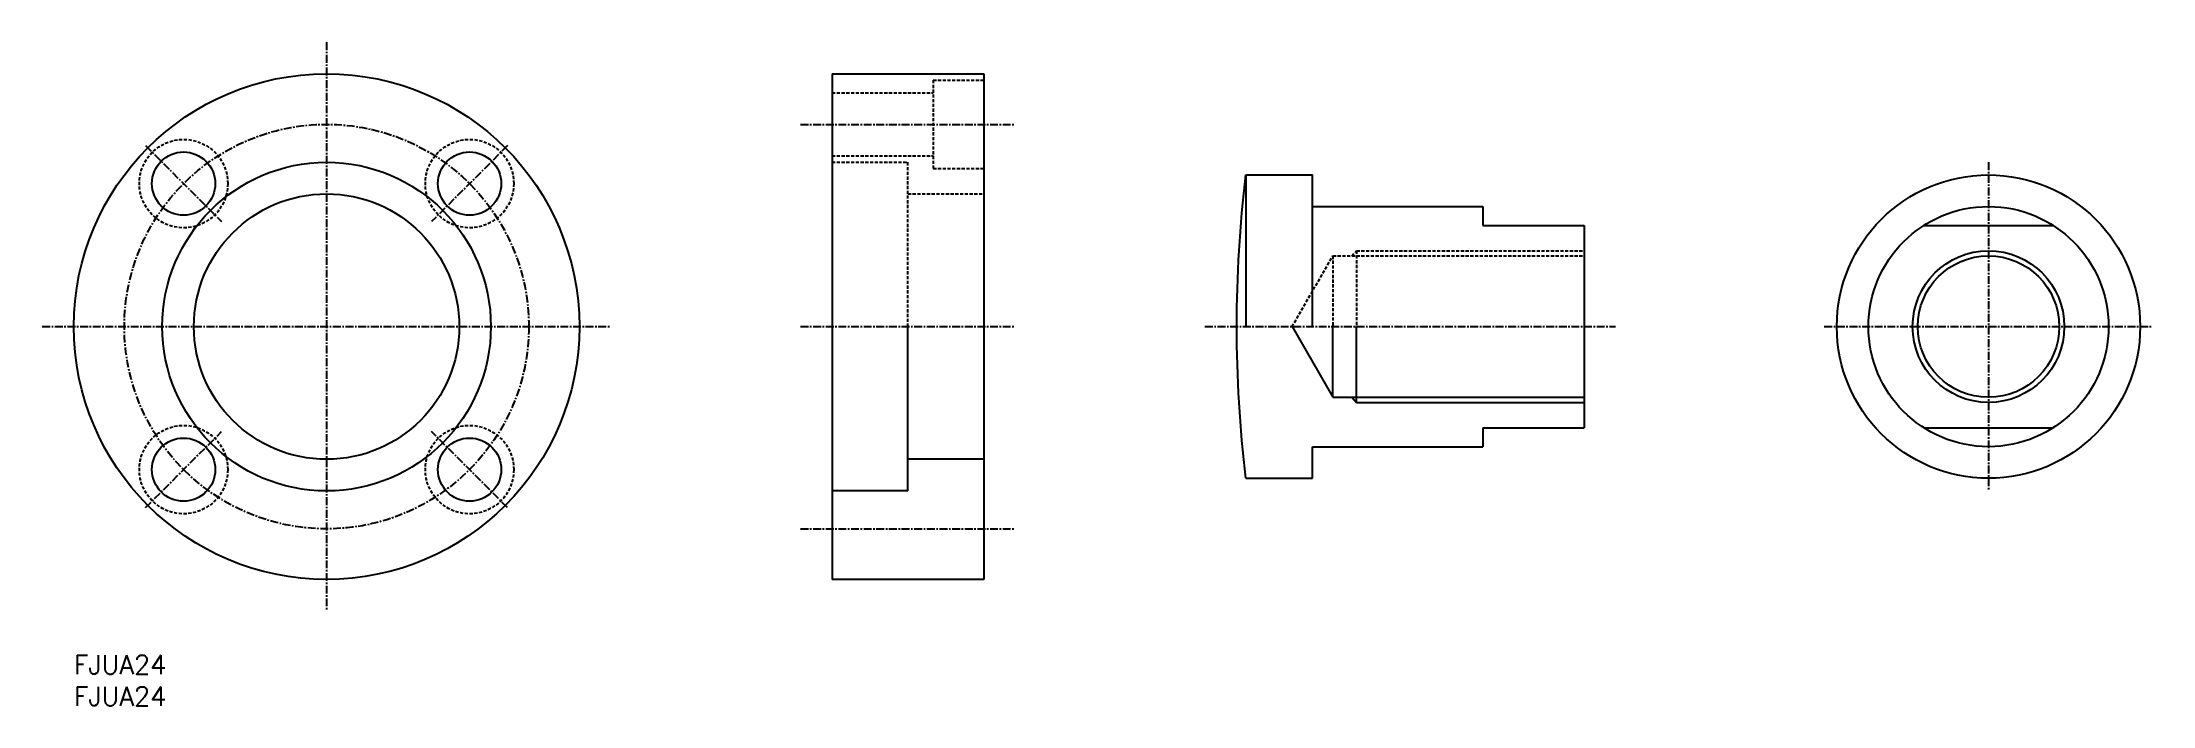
# Model space of a CAD drawing. Extents: x -5 to 329, y 0 to 105.
import ezdxf

# ---------------------------------------------------------------- set-up
doc = ezdxf.new("R2010")
doc.units = 0
doc.linetypes.add('CENTER', pattern=[2, 1.25, -0.25, 0.25, -0.25])
doc.linetypes.add('DASHED', pattern=[0.75, 0.5, -0.25])
doc.layers.get('0').update_dxf_attribs({"linetype": 'CONTINUOUS'})
doc.layers.add('CENTER', color=1, linetype='CENTER')
doc.styles.get("Standard").update_dxf_attribs({"font": 'txt.shx'})

# ---------------------------------------------------------------- blocks, each defined once
blk = doc.blocks.new('*U17')
at = {"color": 7, "linetype": 'CONTINUOUS'}
blk.add_text('FJUA24', height=3, dxfattribs=at).set_placement((0, 0))
blk = doc.blocks.new('*U18')
at = {"color": 7, "linetype": 'CONTINUOUS'}
blk.add_text('FJUA24', height=3, dxfattribs=at).set_placement((0, 5))

msp = doc.modelspace()

# ---------------------------------------------------------------- linework, layer by layer
at = {"color": 7, "linetype": 'CONTINUOUS'}
for p, q in [((120, 100), (120, 20)), ((120, 100), (144, 100)), ((144, 100), (144, 20)), ((185.45, 84), (185.45, 60)), ((185.45, 84), (196, 84)), ((196, 60), (196, 84)), ((196, 79), (223, 79)), ((223, 79), (223, 76)), ((223, 76), (239, 76)), ((239, 76), (239, 44)), ((292.75, 76), (313.25, 76)), ((132, 34), (132, 60)), ((192.79, 60), (199.25, 48.81)), ((199.25, 48.81), (199.25, 60)), ((203, 48), (203, 60)), ((199.25, 48.81), (239, 48.81)), ((202.25, 48.81), (203, 48)), ((203, 48), (239, 48)), ((223, 44), (239, 44)), ((223, 44), (223, 41)), ((292.75, 44), (313.25, 44)), ((196, 41), (223, 41)), ((196, 36), (196, 41)), ((144, 39), (132, 39)), ((132, 34), (120, 34)), ((185.45, 36), (196, 36)), ((144, 20), (120, 20))]:
    msp.add_line(p, q, dxfattribs=at)
at = {"color": 3, "linetype": 'DASHED'}
for p, q in [((120, 97), (136, 97)), ((136, 99), (144, 99)), ((136, 99), (136, 85)), ((120, 87), (136, 87)), ((120, 86), (132, 86)), ((132, 60), (132, 86)), ((136, 85), (144, 85)), ((132, 81), (144, 81)), ((192.79, 60), (199.25, 71.19)), ((199.25, 71.19), (239, 71.19)), ((199.25, 71.19), (199.25, 60)), ((202.25, 71.19), (203, 72)), ((203, 72), (239, 72)), ((203, 72), (203, 60))]:
    msp.add_line(p, q, dxfattribs=at)
at = {"color": 7, "linetype": 'CONTINUOUS'}
for centre, radius in [((40, 60), 40), ((17.37, 82.63), 5), ((62.63, 82.63), 5), ((40, 60), 26), ((303, 60), 24), ((40, 60), 21), ((303, 60), 19), ((303, 60), 11.19), ((17.37, 37.37), 5), ((62.63, 37.37), 5)]:
    msp.add_circle(centre, radius, dxfattribs=at)
at = {"color": 3, "linetype": 'DASHED'}
for centre in [(17.37, 82.63), (62.63, 82.63), (17.37, 37.37), (62.63, 37.37)]:
    msp.add_circle(centre, 7, dxfattribs=at)
at = {"color": 3, "linetype": 'CONTINUOUS'}
msp.add_circle((303, 60), 12, dxfattribs=at)
at = {"color": 7, "linetype": 'CONTINUOUS'}
msp.add_arc((384, 60), 200, 173.1079, 186.8921, dxfattribs=at)
at = {"layer": 'CENTER', "color": 1, "linetype": 'CENTER'}
for p, q in [((40, 105), (40, 15)), ((115, 92), (149, 92)), ((11.36, 88.64), (23.38, 76.62)), ((68.64, 88.64), (56.62, 76.62)), ((303, 86), (303, 34)), ((-5, 60), (85, 60)), ((115, 60), (149, 60)), ((179, 60), (244, 60)), ((277, 60), (329, 60)), ((11.36, 31.36), (23.38, 43.38)), ((68.64, 31.36), (56.62, 43.38)), ((115, 28), (149, 28))]:
    msp.add_line(p, q, dxfattribs=at)
msp.add_circle((40, 60), 32, dxfattribs=at)

# ---------------------------------------------------------------- block references
at = {"color": 7, "linetype": 'CONTINUOUS'}
for name in ['*U18', '*U17']:
    msp.add_blockref(name, (0, 0), dxfattribs=at)

doc.saveas('drawing.dxf')
